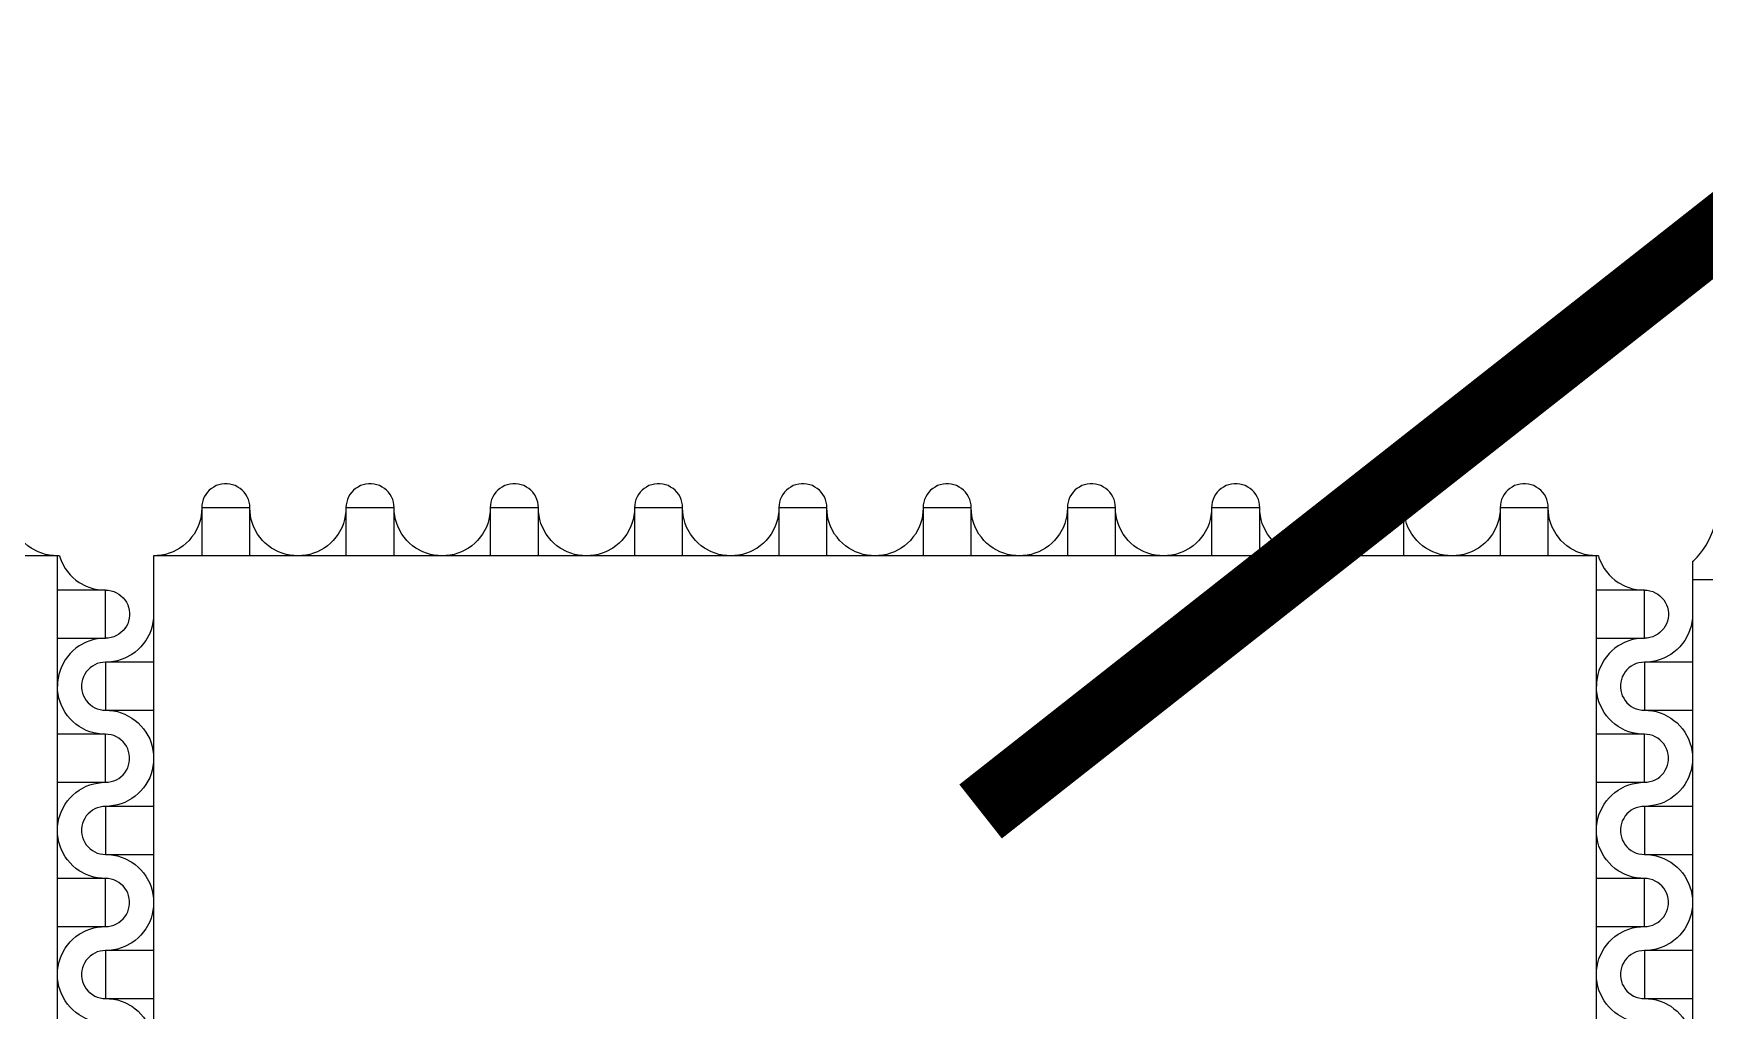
# Model space of a CAD drawing. Extents: x 190.8 to 267.1, y 124 to 174.8.
# Drawn here: x 228.85 to 231.282, y 165.148 to 166.572 of the extents above; entities that cross this region are included whole.
import ezdxf

# ---------------------------------------------------------------- set-up
doc = ezdxf.new("R2010")
doc.units = 0
doc.header["$MEASUREMENT"] = 0

msp = doc.modelspace()

# ---------------------------------------------------------------- linework, layer by layer
msp.add_line((231.2646, 165.8023), (231.2646, 163.7856))
at = {"const_width": 0.1}
msp.add_lwpolyline([(230.2283, 165.4381), (232.8701, 167.5172), (254.9248, 167.5172), (255.7709, 168.4131), (258.9219, 168.4131), (259.4459, 167.7882), (259.4459, 167.1532)], dxfattribs=at)
for points in [[(229.1646, 165.8806), (229.1644, 165.8846), (229.1636, 165.8886), (229.1626, 165.8926), (229.1609, 165.8963), (229.1589, 165.8998), (229.1564, 165.9031), (229.1536, 165.9061), (229.1506, 165.9086), (229.1471, 165.9108), (229.1434, 165.9128), (229.1396, 165.9141), (229.1356, 165.9151), (229.1316, 165.9156), (229.1276, 165.9156), (229.1236, 165.9151), (229.1196, 165.9141), (229.1156, 165.9128), (229.1121, 165.9108), (229.1086, 165.9086), (229.1056, 165.9061), (229.1029, 165.9031), (229.1004, 165.8998), (229.0984, 165.8963), (229.0966, 165.8926), (229.0956, 165.8886), (229.0949, 165.8846), (229.0946, 165.8806)], [(229.3746, 165.8806), (229.3744, 165.8846), (229.3736, 165.8886), (229.3726, 165.8926), (229.3709, 165.8963), (229.3689, 165.8998), (229.3664, 165.9031), (229.3636, 165.9061), (229.3606, 165.9086), (229.3571, 165.9108), (229.3534, 165.9128), (229.3496, 165.9141), (229.3456, 165.9151), (229.3416, 165.9156), (229.3376, 165.9156), (229.3336, 165.9151), (229.3296, 165.9141), (229.3256, 165.9128), (229.3221, 165.9108), (229.3186, 165.9086), (229.3156, 165.9061), (229.3129, 165.9031), (229.3104, 165.8998), (229.3084, 165.8963), (229.3066, 165.8926), (229.3056, 165.8886), (229.3049, 165.8846), (229.3046, 165.8806)], [(229.5846, 165.8806), (229.5844, 165.8846), (229.5836, 165.8886), (229.5826, 165.8926), (229.5809, 165.8963), (229.5789, 165.8998), (229.5764, 165.9031), (229.5736, 165.9061), (229.5706, 165.9086), (229.5671, 165.9108), (229.5634, 165.9128), (229.5596, 165.9141), (229.5556, 165.9151), (229.5516, 165.9156), (229.5476, 165.9156), (229.5436, 165.9151), (229.5396, 165.9141), (229.5356, 165.9128), (229.5321, 165.9108), (229.5286, 165.9086), (229.5256, 165.9061), (229.5229, 165.9031), (229.5204, 165.8998), (229.5184, 165.8963), (229.5166, 165.8926), (229.5156, 165.8886), (229.5149, 165.8846), (229.5146, 165.8806)], [(229.7946, 165.8806), (229.7944, 165.8846), (229.7936, 165.8886), (229.7926, 165.8926), (229.7909, 165.8963), (229.7889, 165.8998), (229.7864, 165.9031), (229.7836, 165.9061), (229.7806, 165.9086), (229.7771, 165.9108), (229.7734, 165.9128), (229.7696, 165.9141), (229.7656, 165.9151), (229.7616, 165.9156), (229.7576, 165.9156), (229.7536, 165.9151), (229.7496, 165.9141), (229.7456, 165.9128), (229.7421, 165.9108), (229.7386, 165.9086), (229.7356, 165.9061), (229.7329, 165.9031), (229.7304, 165.8998), (229.7284, 165.8963), (229.7266, 165.8926), (229.7256, 165.8886), (229.7249, 165.8846), (229.7246, 165.8806)], [(230.0046, 165.8806), (230.0044, 165.8846), (230.0036, 165.8886), (230.0026, 165.8926), (230.0009, 165.8963), (229.9989, 165.8998), (229.9964, 165.9031), (229.9936, 165.9061), (229.9906, 165.9086), (229.9871, 165.9108), (229.9834, 165.9128), (229.9796, 165.9141), (229.9756, 165.9151), (229.9716, 165.9156), (229.9676, 165.9156), (229.9636, 165.9151), (229.9596, 165.9141), (229.9556, 165.9128), (229.9521, 165.9108), (229.9486, 165.9086), (229.9456, 165.9061), (229.9429, 165.9031), (229.9404, 165.8998), (229.9384, 165.8963), (229.9366, 165.8926), (229.9356, 165.8886), (229.9349, 165.8846), (229.9346, 165.8806)], [(230.2146, 165.8806), (230.2144, 165.8846), (230.2136, 165.8886), (230.2126, 165.8926), (230.2109, 165.8963), (230.2089, 165.8998), (230.2064, 165.9031), (230.2036, 165.9061), (230.2006, 165.9086), (230.1971, 165.9108), (230.1934, 165.9128), (230.1896, 165.9141), (230.1856, 165.9151), (230.1816, 165.9156), (230.1776, 165.9156), (230.1736, 165.9151), (230.1696, 165.9141), (230.1656, 165.9128), (230.1621, 165.9108), (230.1586, 165.9086), (230.1556, 165.9061), (230.1529, 165.9031), (230.1504, 165.8998), (230.1484, 165.8963), (230.1466, 165.8926), (230.1456, 165.8886), (230.1449, 165.8846), (230.1446, 165.8806)], [(230.4246, 165.8806), (230.4244, 165.8846), (230.4236, 165.8886), (230.4226, 165.8926), (230.4209, 165.8963), (230.4189, 165.8998), (230.4164, 165.9031), (230.4136, 165.9061), (230.4106, 165.9086), (230.4071, 165.9108), (230.4034, 165.9128), (230.3996, 165.9141), (230.3956, 165.9151), (230.3916, 165.9156), (230.3876, 165.9156), (230.3836, 165.9151), (230.3796, 165.9141), (230.3756, 165.9128), (230.3721, 165.9108), (230.3686, 165.9086), (230.3656, 165.9061), (230.3629, 165.9031), (230.3604, 165.8998), (230.3584, 165.8963), (230.3566, 165.8926), (230.3556, 165.8886), (230.3549, 165.8846), (230.3546, 165.8806)], [(230.6346, 165.8806), (230.6344, 165.8846), (230.6336, 165.8886), (230.6326, 165.8926), (230.6309, 165.8963), (230.6289, 165.8998), (230.6264, 165.9031), (230.6236, 165.9061), (230.6206, 165.9086), (230.6171, 165.9108), (230.6134, 165.9128), (230.6096, 165.9141), (230.6056, 165.9151), (230.6016, 165.9156), (230.5976, 165.9156), (230.5936, 165.9151), (230.5896, 165.9141), (230.5856, 165.9128), (230.5821, 165.9108), (230.5786, 165.9086), (230.5756, 165.9061), (230.5729, 165.9031), (230.5704, 165.8998), (230.5684, 165.8963), (230.5666, 165.8926), (230.5656, 165.8886), (230.5649, 165.8846), (230.5646, 165.8806)], [(230.8446, 165.8806), (230.8444, 165.8846), (230.8436, 165.8886), (230.8426, 165.8926), (230.8409, 165.8963), (230.8389, 165.8998), (230.8364, 165.9031), (230.8336, 165.9061), (230.8306, 165.9086), (230.8271, 165.9108), (230.8234, 165.9128), (230.8196, 165.9141), (230.8156, 165.9151), (230.8116, 165.9156), (230.8076, 165.9156), (230.8036, 165.9151), (230.7996, 165.9141), (230.7956, 165.9128), (230.7921, 165.9108), (230.7886, 165.9086), (230.7856, 165.9061), (230.7829, 165.9031), (230.7804, 165.8998), (230.7784, 165.8963), (230.7766, 165.8926), (230.7756, 165.8886), (230.7749, 165.8846), (230.7746, 165.8806)], [(231.0546, 165.8806), (231.0544, 165.8846), (231.0536, 165.8886), (231.0526, 165.8926), (231.0509, 165.8963), (231.0489, 165.8998), (231.0464, 165.9031), (231.0436, 165.9061), (231.0406, 165.9086), (231.0371, 165.9108), (231.0334, 165.9128), (231.0296, 165.9141), (231.0256, 165.9151), (231.0216, 165.9156), (231.0176, 165.9156), (231.0136, 165.9151), (231.0096, 165.9141), (231.0056, 165.9128), (231.0021, 165.9108), (230.9986, 165.9086), (230.9956, 165.9061), (230.9929, 165.9031), (230.9904, 165.8998), (230.9884, 165.8963), (230.9866, 165.8926), (230.9856, 165.8886), (230.9849, 165.8846), (230.9846, 165.8806)], [(228.8846, 165.8106), (228.8789, 165.8108), (228.8731, 165.8116), (228.8674, 165.8126), (228.8619, 165.8143), (228.8564, 165.8163), (228.8464, 165.8218), (228.8416, 165.8253), (228.8371, 165.8291), (228.8331, 165.8331), (228.8294, 165.8376), (228.8259, 165.8423), (228.8204, 165.8523), (228.8184, 165.8578), (228.8166, 165.8633), (228.8156, 165.8691), (228.8149, 165.8748), (228.8146, 165.8806)], [(229.0946, 165.8806), (229.0944, 165.8748), (229.0936, 165.8691), (229.0926, 165.8633), (229.0909, 165.8578), (229.0889, 165.8523), (229.0834, 165.8423), (229.0799, 165.8376), (229.0761, 165.8331), (229.0721, 165.8291), (229.0676, 165.8253), (229.0629, 165.8218), (229.0529, 165.8163), (229.0474, 165.8143), (229.0419, 165.8126), (229.0361, 165.8116), (229.0304, 165.8108), (229.0246, 165.8106)], [(229.1646, 165.8106), (229.1646, 165.8806), (229.0946, 165.8806), (229.0946, 165.8106)], [(229.2346, 165.8106), (229.2289, 165.8108), (229.2231, 165.8116), (229.2174, 165.8126), (229.2119, 165.8143), (229.2064, 165.8163), (229.1964, 165.8218), (229.1916, 165.8253), (229.1871, 165.8291), (229.1831, 165.8331), (229.1794, 165.8376), (229.1759, 165.8423), (229.1704, 165.8523), (229.1684, 165.8578), (229.1666, 165.8633), (229.1656, 165.8691), (229.1649, 165.8748), (229.1646, 165.8806)], [(229.3046, 165.8806), (229.3044, 165.8748), (229.3036, 165.8691), (229.3026, 165.8633), (229.3009, 165.8578), (229.2989, 165.8523), (229.2934, 165.8423), (229.2899, 165.8376), (229.2861, 165.8331), (229.2821, 165.8291), (229.2776, 165.8253), (229.2729, 165.8218), (229.2629, 165.8163), (229.2574, 165.8143), (229.2519, 165.8126), (229.2461, 165.8116), (229.2404, 165.8108), (229.2346, 165.8106)], [(229.3746, 165.8106), (229.3746, 165.8806), (229.3046, 165.8806), (229.3046, 165.8106)], [(229.4446, 165.8106), (229.4389, 165.8108), (229.4331, 165.8116), (229.4274, 165.8126), (229.4219, 165.8143), (229.4164, 165.8163), (229.4064, 165.8218), (229.4016, 165.8253), (229.3971, 165.8291), (229.3931, 165.8331), (229.3894, 165.8376), (229.3859, 165.8423), (229.3804, 165.8523), (229.3784, 165.8578), (229.3766, 165.8633), (229.3756, 165.8691), (229.3749, 165.8748), (229.3746, 165.8806)], [(229.5146, 165.8806), (229.5144, 165.8748), (229.5136, 165.8691), (229.5126, 165.8633), (229.5109, 165.8578), (229.5089, 165.8523), (229.5034, 165.8423), (229.4999, 165.8376), (229.4961, 165.8331), (229.4921, 165.8291), (229.4876, 165.8253), (229.4829, 165.8218), (229.4729, 165.8163), (229.4674, 165.8143), (229.4619, 165.8126), (229.4561, 165.8116), (229.4504, 165.8108), (229.4446, 165.8106)], [(229.5846, 165.8106), (229.5846, 165.8806), (229.5146, 165.8806), (229.5146, 165.8106)], [(229.6546, 165.8106), (229.6489, 165.8108), (229.6431, 165.8116), (229.6374, 165.8126), (229.6319, 165.8143), (229.6264, 165.8163), (229.6164, 165.8218), (229.6116, 165.8253), (229.6071, 165.8291), (229.6031, 165.8331), (229.5994, 165.8376), (229.5959, 165.8423), (229.5904, 165.8523), (229.5884, 165.8578), (229.5866, 165.8633), (229.5856, 165.8691), (229.5849, 165.8748), (229.5846, 165.8806)], [(229.7246, 165.8806), (229.7244, 165.8748), (229.7236, 165.8691), (229.7226, 165.8633), (229.7209, 165.8578), (229.7189, 165.8523), (229.7134, 165.8423), (229.7099, 165.8376), (229.7061, 165.8331), (229.7021, 165.8291), (229.6976, 165.8253), (229.6929, 165.8218), (229.6829, 165.8163), (229.6774, 165.8143), (229.6719, 165.8126), (229.6661, 165.8116), (229.6604, 165.8108), (229.6546, 165.8106)], [(229.7946, 165.8106), (229.7946, 165.8806), (229.7246, 165.8806), (229.7246, 165.8106)], [(229.8646, 165.8106), (229.8589, 165.8108), (229.8531, 165.8116), (229.8474, 165.8126), (229.8419, 165.8143), (229.8364, 165.8163), (229.8264, 165.8218), (229.8216, 165.8253), (229.8171, 165.8291), (229.8131, 165.8331), (229.8094, 165.8376), (229.8059, 165.8423), (229.8004, 165.8523), (229.7984, 165.8578), (229.7966, 165.8633), (229.7956, 165.8691), (229.7949, 165.8748), (229.7946, 165.8806)], [(229.9346, 165.8806), (229.9344, 165.8748), (229.9336, 165.8691), (229.9326, 165.8633), (229.9309, 165.8578), (229.9289, 165.8523), (229.9234, 165.8423), (229.9199, 165.8376), (229.9161, 165.8331), (229.9121, 165.8291), (229.9076, 165.8253), (229.9029, 165.8218), (229.8929, 165.8163), (229.8874, 165.8143), (229.8819, 165.8126), (229.8761, 165.8116), (229.8704, 165.8108), (229.8646, 165.8106)], [(230.0046, 165.8106), (230.0046, 165.8806), (229.9346, 165.8806), (229.9346, 165.8106)], [(230.0746, 165.8106), (230.0689, 165.8108), (230.0631, 165.8116), (230.0574, 165.8126), (230.0519, 165.8143), (230.0464, 165.8163), (230.0364, 165.8218), (230.0316, 165.8253), (230.0271, 165.8291), (230.0231, 165.8331), (230.0194, 165.8376), (230.0159, 165.8423), (230.0104, 165.8523), (230.0084, 165.8578), (230.0066, 165.8633), (230.0056, 165.8691), (230.0049, 165.8748), (230.0046, 165.8806)], [(230.1446, 165.8806), (230.1444, 165.8748), (230.1436, 165.8691), (230.1426, 165.8633), (230.1409, 165.8578), (230.1389, 165.8523), (230.1334, 165.8423), (230.1299, 165.8376), (230.1261, 165.8331), (230.1221, 165.8291), (230.1176, 165.8253), (230.1129, 165.8218), (230.1029, 165.8163), (230.0974, 165.8143), (230.0919, 165.8126), (230.0861, 165.8116), (230.0804, 165.8108), (230.0746, 165.8106)], [(230.2146, 165.8106), (230.2146, 165.8806), (230.1446, 165.8806), (230.1446, 165.8106)], [(230.2846, 165.8106), (230.2789, 165.8108), (230.2731, 165.8116), (230.2674, 165.8126), (230.2619, 165.8143), (230.2564, 165.8163), (230.2464, 165.8218), (230.2416, 165.8253), (230.2371, 165.8291), (230.2331, 165.8331), (230.2294, 165.8376), (230.2259, 165.8423), (230.2204, 165.8523), (230.2184, 165.8578), (230.2166, 165.8633), (230.2156, 165.8691), (230.2149, 165.8748), (230.2146, 165.8806)], [(230.3546, 165.8806), (230.3544, 165.8748), (230.3536, 165.8691), (230.3526, 165.8633), (230.3509, 165.8578), (230.3489, 165.8523), (230.3434, 165.8423), (230.3399, 165.8376), (230.3361, 165.8331), (230.3321, 165.8291), (230.3276, 165.8253), (230.3229, 165.8218), (230.3129, 165.8163), (230.3074, 165.8143), (230.3019, 165.8126), (230.2961, 165.8116), (230.2904, 165.8108), (230.2846, 165.8106)], [(230.4246, 165.8106), (230.4246, 165.8806), (230.3546, 165.8806), (230.3546, 165.8106)], [(230.4946, 165.8106), (230.4889, 165.8108), (230.4831, 165.8116), (230.4774, 165.8126), (230.4719, 165.8143), (230.4664, 165.8163), (230.4564, 165.8218), (230.4516, 165.8253), (230.4471, 165.8291), (230.4431, 165.8331), (230.4394, 165.8376), (230.4359, 165.8423), (230.4304, 165.8523), (230.4284, 165.8578), (230.4266, 165.8633), (230.4256, 165.8691), (230.4249, 165.8748), (230.4246, 165.8806)], [(230.5646, 165.8806), (230.5644, 165.8748), (230.5636, 165.8691), (230.5626, 165.8633), (230.5609, 165.8578), (230.5589, 165.8523), (230.5534, 165.8423), (230.5499, 165.8376), (230.5461, 165.8331), (230.5421, 165.8291), (230.5376, 165.8253), (230.5329, 165.8218), (230.5229, 165.8163), (230.5174, 165.8143), (230.5119, 165.8126), (230.5061, 165.8116), (230.5004, 165.8108), (230.4946, 165.8106)], [(230.6346, 165.8106), (230.6346, 165.8806), (230.5646, 165.8806), (230.5646, 165.8106)], [(230.7046, 165.8106), (230.6989, 165.8108), (230.6931, 165.8116), (230.6874, 165.8126), (230.6819, 165.8143), (230.6764, 165.8163), (230.6664, 165.8218), (230.6616, 165.8253), (230.6571, 165.8291), (230.6531, 165.8331), (230.6494, 165.8376), (230.6459, 165.8423), (230.6404, 165.8523), (230.6384, 165.8578), (230.6366, 165.8633), (230.6356, 165.8691), (230.6349, 165.8748), (230.6346, 165.8806)], [(230.7746, 165.8806), (230.7744, 165.8748), (230.7736, 165.8691), (230.7726, 165.8633), (230.7709, 165.8578), (230.7689, 165.8523), (230.7634, 165.8423), (230.7599, 165.8376), (230.7561, 165.8331), (230.7521, 165.8291), (230.7476, 165.8253), (230.7429, 165.8218), (230.7329, 165.8163), (230.7274, 165.8143), (230.7219, 165.8126), (230.7161, 165.8116), (230.7104, 165.8108), (230.7046, 165.8106)], [(230.8446, 165.8106), (230.8446, 165.8806), (230.7746, 165.8806), (230.7746, 165.8106)], [(230.9146, 165.8106), (230.9089, 165.8108), (230.9031, 165.8116), (230.8974, 165.8126), (230.8919, 165.8143), (230.8864, 165.8163), (230.8764, 165.8218), (230.8716, 165.8253), (230.8671, 165.8291), (230.8631, 165.8331), (230.8594, 165.8376), (230.8559, 165.8423), (230.8504, 165.8523), (230.8484, 165.8578), (230.8466, 165.8633), (230.8456, 165.8691), (230.8449, 165.8748), (230.8446, 165.8806)], [(230.9846, 165.8806), (230.9844, 165.8748), (230.9836, 165.8691), (230.9826, 165.8633), (230.9809, 165.8578), (230.9789, 165.8523), (230.9734, 165.8423), (230.9699, 165.8376), (230.9661, 165.8331), (230.9621, 165.8291), (230.9576, 165.8253), (230.9529, 165.8218), (230.9429, 165.8163), (230.9374, 165.8143), (230.9319, 165.8126), (230.9261, 165.8116), (230.9204, 165.8108), (230.9146, 165.8106)], [(231.0546, 165.8106), (231.0546, 165.8806), (230.9846, 165.8806), (230.9846, 165.8106)], [(231.1246, 165.8106), (231.1189, 165.8108), (231.1131, 165.8116), (231.1074, 165.8126), (231.1019, 165.8143), (231.0964, 165.8163), (231.0864, 165.8218), (231.0816, 165.8253), (231.0771, 165.8291), (231.0731, 165.8331), (231.0694, 165.8376), (231.0659, 165.8423), (231.0604, 165.8523), (231.0584, 165.8578), (231.0566, 165.8633), (231.0556, 165.8691), (231.0549, 165.8748), (231.0546, 165.8806)], [(231.2646, 165.8023), (231.2664, 165.8038), (231.2714, 165.8088), (231.2761, 165.8143), (231.2804, 165.8201), (231.2844, 165.8261), (231.2879, 165.8323), (231.2909, 165.8388), (231.2936, 165.8453), (231.2959, 165.8523), (231.2974, 165.8593), (231.2986, 165.8663), (231.2994, 165.8733), (231.2996, 165.8806)], [(228.8875, 165.8106), (226.7846, 165.8106), (226.7846, 163.7506)], [(228.8846, 163.7506), (228.8846, 165.8106)], [(228.8875, 165.8106), (228.8884, 165.8078), (228.8904, 165.8023), (228.8959, 165.7923), (228.8994, 165.7876), (228.9031, 165.7831), (228.9071, 165.7791), (228.9116, 165.7753), (228.9164, 165.7718), (228.9264, 165.7663), (228.9319, 165.7643), (228.9374, 165.7626), (228.9431, 165.7616), (228.9489, 165.7608), (228.9546, 165.7606)], [(231.1275, 165.8106), (229.0246, 165.8106), (229.0246, 163.7506)], [(231.1246, 163.7506), (231.1246, 165.8106)], [(231.1275, 165.8106), (231.1284, 165.8078), (231.1304, 165.8023), (231.1359, 165.7923), (231.1394, 165.7876), (231.1431, 165.7831), (231.1471, 165.7791), (231.1516, 165.7753), (231.1564, 165.7718), (231.1664, 165.7663), (231.1719, 165.7643), (231.1774, 165.7626), (231.1831, 165.7616), (231.1889, 165.7608), (231.1946, 165.7606)], [(233.3646, 165.7756), (231.2646, 165.7756)], [(228.8846, 165.6906), (228.9546, 165.6906), (228.9546, 165.7606), (228.8846, 165.7606)], [(228.9546, 165.7606), (228.9586, 165.7603), (228.9626, 165.7596), (228.9666, 165.7586), (228.9704, 165.7568), (228.9739, 165.7548), (228.9771, 165.7523), (228.9801, 165.7496), (228.9826, 165.7466), (228.9849, 165.7431), (228.9869, 165.7393), (228.9881, 165.7356), (228.9891, 165.7316), (228.9896, 165.7276), (228.9896, 165.7236), (228.9891, 165.7196), (228.9881, 165.7156), (228.9869, 165.7116), (228.9849, 165.7081), (228.9826, 165.7046), (228.9801, 165.7016), (228.9771, 165.6988), (228.9739, 165.6963), (228.9704, 165.6943), (228.9666, 165.6926), (228.9626, 165.6916), (228.9586, 165.6908), (228.9546, 165.6906)], [(231.1246, 165.6906), (231.1946, 165.6906), (231.1946, 165.7606), (231.1246, 165.7606)], [(231.1946, 165.7606), (231.1986, 165.7603), (231.2026, 165.7596), (231.2066, 165.7586), (231.2104, 165.7568), (231.2139, 165.7548), (231.2171, 165.7523), (231.2201, 165.7496), (231.2226, 165.7466), (231.2249, 165.7431), (231.2269, 165.7393), (231.2281, 165.7356), (231.2291, 165.7316), (231.2296, 165.7276), (231.2296, 165.7236), (231.2291, 165.7196), (231.2281, 165.7156), (231.2269, 165.7116), (231.2249, 165.7081), (231.2226, 165.7046), (231.2201, 165.7016), (231.2171, 165.6988), (231.2139, 165.6963), (231.2104, 165.6943), (231.2066, 165.6926), (231.2026, 165.6916), (231.1986, 165.6908), (231.1946, 165.6906)], [(229.0246, 165.7256), (229.0244, 165.7198), (229.0236, 165.7141), (229.0226, 165.7083), (229.0209, 165.7028), (229.0189, 165.6973), (229.0134, 165.6873), (229.0099, 165.6826), (229.0061, 165.6781), (229.0021, 165.6741), (228.9976, 165.6703), (228.9929, 165.6668), (228.9829, 165.6613), (228.9774, 165.6593), (228.9719, 165.6576), (228.9661, 165.6566), (228.9604, 165.6558), (228.9546, 165.6556)], [(231.2646, 165.7256), (231.2644, 165.7198), (231.2636, 165.7141), (231.2626, 165.7083), (231.2609, 165.7028), (231.2589, 165.6973), (231.2534, 165.6873), (231.2499, 165.6826), (231.2461, 165.6781), (231.2421, 165.6741), (231.2376, 165.6703), (231.2329, 165.6668), (231.2229, 165.6613), (231.2174, 165.6593), (231.2119, 165.6576), (231.2061, 165.6566), (231.2004, 165.6558), (231.1946, 165.6556)], [(228.9546, 165.6906), (228.9489, 165.6903), (228.9431, 165.6896), (228.9374, 165.6886), (228.9319, 165.6868), (228.9264, 165.6848), (228.9164, 165.6793), (228.9116, 165.6758), (228.9071, 165.6721), (228.9031, 165.6681), (228.8994, 165.6636), (228.8959, 165.6588), (228.8904, 165.6488), (228.8884, 165.6433), (228.8866, 165.6378), (228.8856, 165.6321), (228.8849, 165.6263), (228.8846, 165.6206)], [(231.1946, 165.6906), (231.1889, 165.6903), (231.1831, 165.6896), (231.1774, 165.6886), (231.1719, 165.6868), (231.1664, 165.6848), (231.1564, 165.6793), (231.1516, 165.6758), (231.1471, 165.6721), (231.1431, 165.6681), (231.1394, 165.6636), (231.1359, 165.6588), (231.1304, 165.6488), (231.1284, 165.6433), (231.1266, 165.6378), (231.1256, 165.6321), (231.1249, 165.6263), (231.1246, 165.6206)], [(228.9546, 165.6556), (228.9506, 165.6553), (228.9466, 165.6546), (228.9426, 165.6536), (228.9389, 165.6518), (228.9354, 165.6498), (228.9321, 165.6473), (228.9291, 165.6446), (228.9266, 165.6416), (228.9244, 165.6381), (228.9224, 165.6343), (228.9211, 165.6306), (228.9201, 165.6266), (228.9196, 165.6226), (228.9196, 165.6186), (228.9201, 165.6146), (228.9211, 165.6106), (228.9224, 165.6066), (228.9244, 165.6031), (228.9266, 165.5996), (228.9291, 165.5966), (228.9321, 165.5938), (228.9354, 165.5913), (228.9389, 165.5893), (228.9426, 165.5876), (228.9466, 165.5866), (228.9506, 165.5858), (228.9546, 165.5856)], [(229.0246, 165.6556), (228.9546, 165.6556), (228.9546, 165.5856), (229.0246, 165.5856)], [(231.1946, 165.6556), (231.1906, 165.6553), (231.1866, 165.6546), (231.1826, 165.6536), (231.1789, 165.6518), (231.1754, 165.6498), (231.1721, 165.6473), (231.1691, 165.6446), (231.1666, 165.6416), (231.1644, 165.6381), (231.1624, 165.6343), (231.1611, 165.6306), (231.1601, 165.6266), (231.1596, 165.6226), (231.1596, 165.6186), (231.1601, 165.6146), (231.1611, 165.6106), (231.1624, 165.6066), (231.1644, 165.6031), (231.1666, 165.5996), (231.1691, 165.5966), (231.1721, 165.5938), (231.1754, 165.5913), (231.1789, 165.5893), (231.1826, 165.5876), (231.1866, 165.5866), (231.1906, 165.5858), (231.1946, 165.5856)], [(231.2646, 165.6556), (231.1946, 165.6556), (231.1946, 165.5856), (231.2646, 165.5856)], [(228.9546, 165.5506), (228.9489, 165.5508), (228.9431, 165.5516), (228.9374, 165.5526), (228.9319, 165.5543), (228.9264, 165.5563), (228.9164, 165.5618), (228.9116, 165.5653), (228.9071, 165.5691), (228.9031, 165.5731), (228.8994, 165.5776), (228.8959, 165.5823), (228.8904, 165.5923), (228.8884, 165.5978), (228.8866, 165.6033), (228.8856, 165.6091), (228.8849, 165.6148), (228.8846, 165.6206)], [(231.1946, 165.5506), (231.1889, 165.5508), (231.1831, 165.5516), (231.1774, 165.5526), (231.1719, 165.5543), (231.1664, 165.5563), (231.1564, 165.5618), (231.1516, 165.5653), (231.1471, 165.5691), (231.1431, 165.5731), (231.1394, 165.5776), (231.1359, 165.5823), (231.1304, 165.5923), (231.1284, 165.5978), (231.1266, 165.6033), (231.1256, 165.6091), (231.1249, 165.6148), (231.1246, 165.6206)], [(228.9546, 165.5856), (228.9604, 165.5853), (228.9661, 165.5846), (228.9719, 165.5836), (228.9774, 165.5818), (228.9829, 165.5798), (228.9929, 165.5743), (228.9976, 165.5708), (229.0021, 165.5671), (229.0061, 165.5631), (229.0099, 165.5586), (229.0134, 165.5538), (229.0189, 165.5438), (229.0209, 165.5383), (229.0226, 165.5328), (229.0236, 165.5271), (229.0244, 165.5213), (229.0246, 165.5156)], [(231.1946, 165.5856), (231.2004, 165.5853), (231.2061, 165.5846), (231.2119, 165.5836), (231.2174, 165.5818), (231.2229, 165.5798), (231.2329, 165.5743), (231.2376, 165.5708), (231.2421, 165.5671), (231.2461, 165.5631), (231.2499, 165.5586), (231.2534, 165.5538), (231.2589, 165.5438), (231.2609, 165.5383), (231.2626, 165.5328), (231.2636, 165.5271), (231.2644, 165.5213), (231.2646, 165.5156)], [(228.8846, 165.4806), (228.9546, 165.4806), (228.9546, 165.5506), (228.8846, 165.5506)], [(228.9546, 165.4806), (228.9586, 165.4808), (228.9626, 165.4816), (228.9666, 165.4826), (228.9704, 165.4843), (228.9739, 165.4863), (228.9771, 165.4888), (228.9801, 165.4916), (228.9826, 165.4946), (228.9849, 165.4981), (228.9869, 165.5018), (228.9881, 165.5056), (228.9891, 165.5096), (228.9896, 165.5136), (228.9896, 165.5176), (228.9891, 165.5216), (228.9881, 165.5256), (228.9869, 165.5296), (228.9849, 165.5331), (228.9826, 165.5366), (228.9801, 165.5396), (228.9771, 165.5423), (228.9739, 165.5448), (228.9704, 165.5468), (228.9666, 165.5486), (228.9626, 165.5496), (228.9586, 165.5503), (228.9546, 165.5506)], [(231.1246, 165.4806), (231.1946, 165.4806), (231.1946, 165.5506), (231.1246, 165.5506)], [(231.1946, 165.4806), (231.1986, 165.4808), (231.2026, 165.4816), (231.2066, 165.4826), (231.2104, 165.4843), (231.2139, 165.4863), (231.2171, 165.4888), (231.2201, 165.4916), (231.2226, 165.4946), (231.2249, 165.4981), (231.2269, 165.5018), (231.2281, 165.5056), (231.2291, 165.5096), (231.2296, 165.5136), (231.2296, 165.5176), (231.2291, 165.5216), (231.2281, 165.5256), (231.2269, 165.5296), (231.2249, 165.5331), (231.2226, 165.5366), (231.2201, 165.5396), (231.2171, 165.5423), (231.2139, 165.5448), (231.2104, 165.5468), (231.2066, 165.5486), (231.2026, 165.5496), (231.1986, 165.5503), (231.1946, 165.5506)], [(229.0246, 165.5156), (229.0244, 165.5098), (229.0236, 165.5041), (229.0226, 165.4983), (229.0209, 165.4928), (229.0189, 165.4873), (229.0134, 165.4773), (229.0099, 165.4726), (229.0061, 165.4681), (229.0021, 165.4641), (228.9976, 165.4603), (228.9929, 165.4568), (228.9829, 165.4513), (228.9774, 165.4493), (228.9719, 165.4476), (228.9661, 165.4466), (228.9604, 165.4458), (228.9546, 165.4456)], [(231.2646, 165.5156), (231.2644, 165.5098), (231.2636, 165.5041), (231.2626, 165.4983), (231.2609, 165.4928), (231.2589, 165.4873), (231.2534, 165.4773), (231.2499, 165.4726), (231.2461, 165.4681), (231.2421, 165.4641), (231.2376, 165.4603), (231.2329, 165.4568), (231.2229, 165.4513), (231.2174, 165.4493), (231.2119, 165.4476), (231.2061, 165.4466), (231.2004, 165.4458), (231.1946, 165.4456)], [(228.8846, 165.4106), (228.8849, 165.4163), (228.8856, 165.4221), (228.8866, 165.4278), (228.8884, 165.4333), (228.8904, 165.4388), (228.8959, 165.4488), (228.8994, 165.4536), (228.9031, 165.4581), (228.9071, 165.4621), (228.9116, 165.4658), (228.9164, 165.4693), (228.9264, 165.4748), (228.9319, 165.4768), (228.9374, 165.4786), (228.9431, 165.4796), (228.9489, 165.4803), (228.9546, 165.4806)], [(231.1246, 165.4106), (231.1249, 165.4163), (231.1256, 165.4221), (231.1266, 165.4278), (231.1284, 165.4333), (231.1304, 165.4388), (231.1359, 165.4488), (231.1394, 165.4536), (231.1431, 165.4581), (231.1471, 165.4621), (231.1516, 165.4658), (231.1564, 165.4693), (231.1664, 165.4748), (231.1719, 165.4768), (231.1774, 165.4786), (231.1831, 165.4796), (231.1889, 165.4803), (231.1946, 165.4806)], [(228.9546, 165.4456), (228.9506, 165.4453), (228.9466, 165.4446), (228.9426, 165.4436), (228.9389, 165.4418), (228.9354, 165.4398), (228.9321, 165.4373), (228.9291, 165.4346), (228.9266, 165.4316), (228.9244, 165.4281), (228.9224, 165.4243), (228.9211, 165.4206), (228.9201, 165.4166), (228.9196, 165.4126), (228.9196, 165.4086), (228.9201, 165.4046), (228.9211, 165.4006), (228.9224, 165.3966), (228.9244, 165.3931), (228.9266, 165.3896), (228.9291, 165.3866), (228.9321, 165.3838), (228.9354, 165.3813), (228.9389, 165.3793), (228.9426, 165.3776), (228.9466, 165.3766), (228.9506, 165.3758), (228.9546, 165.3756)], [(229.0246, 165.4456), (228.9546, 165.4456), (228.9546, 165.3756), (229.0246, 165.3756)], [(231.1946, 165.4456), (231.1906, 165.4453), (231.1866, 165.4446), (231.1826, 165.4436), (231.1789, 165.4418), (231.1754, 165.4398), (231.1721, 165.4373), (231.1691, 165.4346), (231.1666, 165.4316), (231.1644, 165.4281), (231.1624, 165.4243), (231.1611, 165.4206), (231.1601, 165.4166), (231.1596, 165.4126), (231.1596, 165.4086), (231.1601, 165.4046), (231.1611, 165.4006), (231.1624, 165.3966), (231.1644, 165.3931), (231.1666, 165.3896), (231.1691, 165.3866), (231.1721, 165.3838), (231.1754, 165.3813), (231.1789, 165.3793), (231.1826, 165.3776), (231.1866, 165.3766), (231.1906, 165.3758), (231.1946, 165.3756)], [(231.2646, 165.4456), (231.1946, 165.4456), (231.1946, 165.3756), (231.2646, 165.3756)], [(228.9546, 165.3406), (228.9489, 165.3408), (228.9431, 165.3416), (228.9374, 165.3426), (228.9319, 165.3443), (228.9264, 165.3463), (228.9164, 165.3518), (228.9116, 165.3553), (228.9071, 165.3591), (228.9031, 165.3631), (228.8994, 165.3676), (228.8959, 165.3723), (228.8904, 165.3823), (228.8884, 165.3878), (228.8866, 165.3933), (228.8856, 165.3991), (228.8849, 165.4048), (228.8846, 165.4106)], [(231.1946, 165.3406), (231.1889, 165.3408), (231.1831, 165.3416), (231.1774, 165.3426), (231.1719, 165.3443), (231.1664, 165.3463), (231.1564, 165.3518), (231.1516, 165.3553), (231.1471, 165.3591), (231.1431, 165.3631), (231.1394, 165.3676), (231.1359, 165.3723), (231.1304, 165.3823), (231.1284, 165.3878), (231.1266, 165.3933), (231.1256, 165.3991), (231.1249, 165.4048), (231.1246, 165.4106)], [(228.9546, 165.3756), (228.9604, 165.3753), (228.9661, 165.3746), (228.9719, 165.3736), (228.9774, 165.3718), (228.9829, 165.3698), (228.9929, 165.3643), (228.9976, 165.3608), (229.0021, 165.3571), (229.0061, 165.3531), (229.0099, 165.3486), (229.0134, 165.3438), (229.0189, 165.3338), (229.0209, 165.3283), (229.0226, 165.3228), (229.0236, 165.3171), (229.0244, 165.3113), (229.0246, 165.3056)], [(231.1946, 165.3756), (231.2004, 165.3753), (231.2061, 165.3746), (231.2119, 165.3736), (231.2174, 165.3718), (231.2229, 165.3698), (231.2329, 165.3643), (231.2376, 165.3608), (231.2421, 165.3571), (231.2461, 165.3531), (231.2499, 165.3486), (231.2534, 165.3438), (231.2589, 165.3338), (231.2609, 165.3283), (231.2626, 165.3228), (231.2636, 165.3171), (231.2644, 165.3113), (231.2646, 165.3056)], [(228.8846, 165.2706), (228.9546, 165.2706), (228.9546, 165.3406), (228.8846, 165.3406)], [(228.9546, 165.2706), (228.9586, 165.2708), (228.9626, 165.2716), (228.9666, 165.2726), (228.9704, 165.2743), (228.9739, 165.2763), (228.9771, 165.2788), (228.9801, 165.2816), (228.9826, 165.2846), (228.9849, 165.2881), (228.9869, 165.2918), (228.9881, 165.2956), (228.9891, 165.2996), (228.9896, 165.3036), (228.9896, 165.3076), (228.9891, 165.3116), (228.9881, 165.3156), (228.9869, 165.3196), (228.9849, 165.3231), (228.9826, 165.3266), (228.9801, 165.3296), (228.9771, 165.3323), (228.9739, 165.3348), (228.9704, 165.3368), (228.9666, 165.3386), (228.9626, 165.3396), (228.9586, 165.3403), (228.9546, 165.3406)], [(231.1246, 165.2706), (231.1946, 165.2706), (231.1946, 165.3406), (231.1246, 165.3406)], [(231.1946, 165.2706), (231.1986, 165.2708), (231.2026, 165.2716), (231.2066, 165.2726), (231.2104, 165.2743), (231.2139, 165.2763), (231.2171, 165.2788), (231.2201, 165.2816), (231.2226, 165.2846), (231.2249, 165.2881), (231.2269, 165.2918), (231.2281, 165.2956), (231.2291, 165.2996), (231.2296, 165.3036), (231.2296, 165.3076), (231.2291, 165.3116), (231.2281, 165.3156), (231.2269, 165.3196), (231.2249, 165.3231), (231.2226, 165.3266), (231.2201, 165.3296), (231.2171, 165.3323), (231.2139, 165.3348), (231.2104, 165.3368), (231.2066, 165.3386), (231.2026, 165.3396), (231.1986, 165.3403), (231.1946, 165.3406)], [(229.0246, 165.3056), (229.0244, 165.2998), (229.0236, 165.2941), (229.0226, 165.2883), (229.0209, 165.2828), (229.0189, 165.2773), (229.0134, 165.2673), (229.0099, 165.2626), (229.0061, 165.2581), (229.0021, 165.2541), (228.9976, 165.2503), (228.9929, 165.2468), (228.9829, 165.2413), (228.9774, 165.2393), (228.9719, 165.2376), (228.9661, 165.2366), (228.9604, 165.2358), (228.9546, 165.2356)], [(231.2646, 165.3056), (231.2644, 165.2998), (231.2636, 165.2941), (231.2626, 165.2883), (231.2609, 165.2828), (231.2589, 165.2773), (231.2534, 165.2673), (231.2499, 165.2626), (231.2461, 165.2581), (231.2421, 165.2541), (231.2376, 165.2503), (231.2329, 165.2468), (231.2229, 165.2413), (231.2174, 165.2393), (231.2119, 165.2376), (231.2061, 165.2366), (231.2004, 165.2358), (231.1946, 165.2356)], [(228.8846, 165.2006), (228.8849, 165.2063), (228.8856, 165.2121), (228.8866, 165.2178), (228.8884, 165.2233), (228.8904, 165.2288), (228.8959, 165.2388), (228.8994, 165.2436), (228.9031, 165.2481), (228.9071, 165.2521), (228.9116, 165.2558), (228.9164, 165.2593), (228.9264, 165.2648), (228.9319, 165.2668), (228.9374, 165.2686), (228.9431, 165.2696), (228.9489, 165.2703), (228.9546, 165.2706)], [(231.1246, 165.2006), (231.1249, 165.2063), (231.1256, 165.2121), (231.1266, 165.2178), (231.1284, 165.2233), (231.1304, 165.2288), (231.1359, 165.2388), (231.1394, 165.2436), (231.1431, 165.2481), (231.1471, 165.2521), (231.1516, 165.2558), (231.1564, 165.2593), (231.1664, 165.2648), (231.1719, 165.2668), (231.1774, 165.2686), (231.1831, 165.2696), (231.1889, 165.2703), (231.1946, 165.2706)], [(228.9546, 165.2356), (228.9506, 165.2353), (228.9466, 165.2346), (228.9426, 165.2336), (228.9389, 165.2318), (228.9354, 165.2298), (228.9321, 165.2273), (228.9291, 165.2246), (228.9266, 165.2216), (228.9244, 165.2181), (228.9224, 165.2143), (228.9211, 165.2106), (228.9201, 165.2066), (228.9196, 165.2026), (228.9196, 165.1986), (228.9201, 165.1946), (228.9211, 165.1906), (228.9224, 165.1866), (228.9244, 165.1831), (228.9266, 165.1796), (228.9291, 165.1766), (228.9321, 165.1738), (228.9354, 165.1713), (228.9389, 165.1693), (228.9426, 165.1676), (228.9466, 165.1666), (228.9506, 165.1658), (228.9546, 165.1656)], [(229.0246, 165.2356), (228.9546, 165.2356), (228.9546, 165.1656), (229.0246, 165.1656)], [(231.1946, 165.2356), (231.1906, 165.2353), (231.1866, 165.2346), (231.1826, 165.2336), (231.1789, 165.2318), (231.1754, 165.2298), (231.1721, 165.2273), (231.1691, 165.2246), (231.1666, 165.2216), (231.1644, 165.2181), (231.1624, 165.2143), (231.1611, 165.2106), (231.1601, 165.2066), (231.1596, 165.2026), (231.1596, 165.1986), (231.1601, 165.1946), (231.1611, 165.1906), (231.1624, 165.1866), (231.1644, 165.1831), (231.1666, 165.1796), (231.1691, 165.1766), (231.1721, 165.1738), (231.1754, 165.1713), (231.1789, 165.1693), (231.1826, 165.1676), (231.1866, 165.1666), (231.1906, 165.1658), (231.1946, 165.1656)], [(231.2646, 165.2356), (231.1946, 165.2356), (231.1946, 165.1656), (231.2646, 165.1656)], [(228.9546, 165.1306), (228.9489, 165.1308), (228.9431, 165.1316), (228.9374, 165.1326), (228.9319, 165.1343), (228.9264, 165.1363), (228.9164, 165.1418), (228.9116, 165.1453), (228.9071, 165.1491), (228.9031, 165.1531), (228.8994, 165.1576), (228.8959, 165.1623), (228.8904, 165.1723), (228.8884, 165.1778), (228.8866, 165.1833), (228.8856, 165.1891), (228.8849, 165.1948), (228.8846, 165.2006)], [(231.1946, 165.1306), (231.1889, 165.1308), (231.1831, 165.1316), (231.1774, 165.1326), (231.1719, 165.1343), (231.1664, 165.1363), (231.1564, 165.1418), (231.1516, 165.1453), (231.1471, 165.1491), (231.1431, 165.1531), (231.1394, 165.1576), (231.1359, 165.1623), (231.1304, 165.1723), (231.1284, 165.1778), (231.1266, 165.1833), (231.1256, 165.1891), (231.1249, 165.1948), (231.1246, 165.2006)], [(228.9546, 165.1656), (228.9604, 165.1653), (228.9661, 165.1646), (228.9719, 165.1636), (228.9774, 165.1618), (228.9829, 165.1598), (228.9929, 165.1543), (228.9976, 165.1508), (229.0021, 165.1471), (229.0061, 165.1431), (229.0099, 165.1386), (229.0134, 165.1338), (229.0189, 165.1238), (229.0209, 165.1183), (229.0226, 165.1128), (229.0236, 165.1071), (229.0244, 165.1013), (229.0246, 165.0956)], [(231.1946, 165.1656), (231.2004, 165.1653), (231.2061, 165.1646), (231.2119, 165.1636), (231.2174, 165.1618), (231.2229, 165.1598), (231.2329, 165.1543), (231.2376, 165.1508), (231.2421, 165.1471), (231.2461, 165.1431), (231.2499, 165.1386), (231.2534, 165.1338), (231.2589, 165.1238), (231.2609, 165.1183), (231.2626, 165.1128), (231.2636, 165.1071), (231.2644, 165.1013), (231.2646, 165.0956)]]:
    msp.add_lwpolyline(points)

doc.saveas('drawing.dxf')
